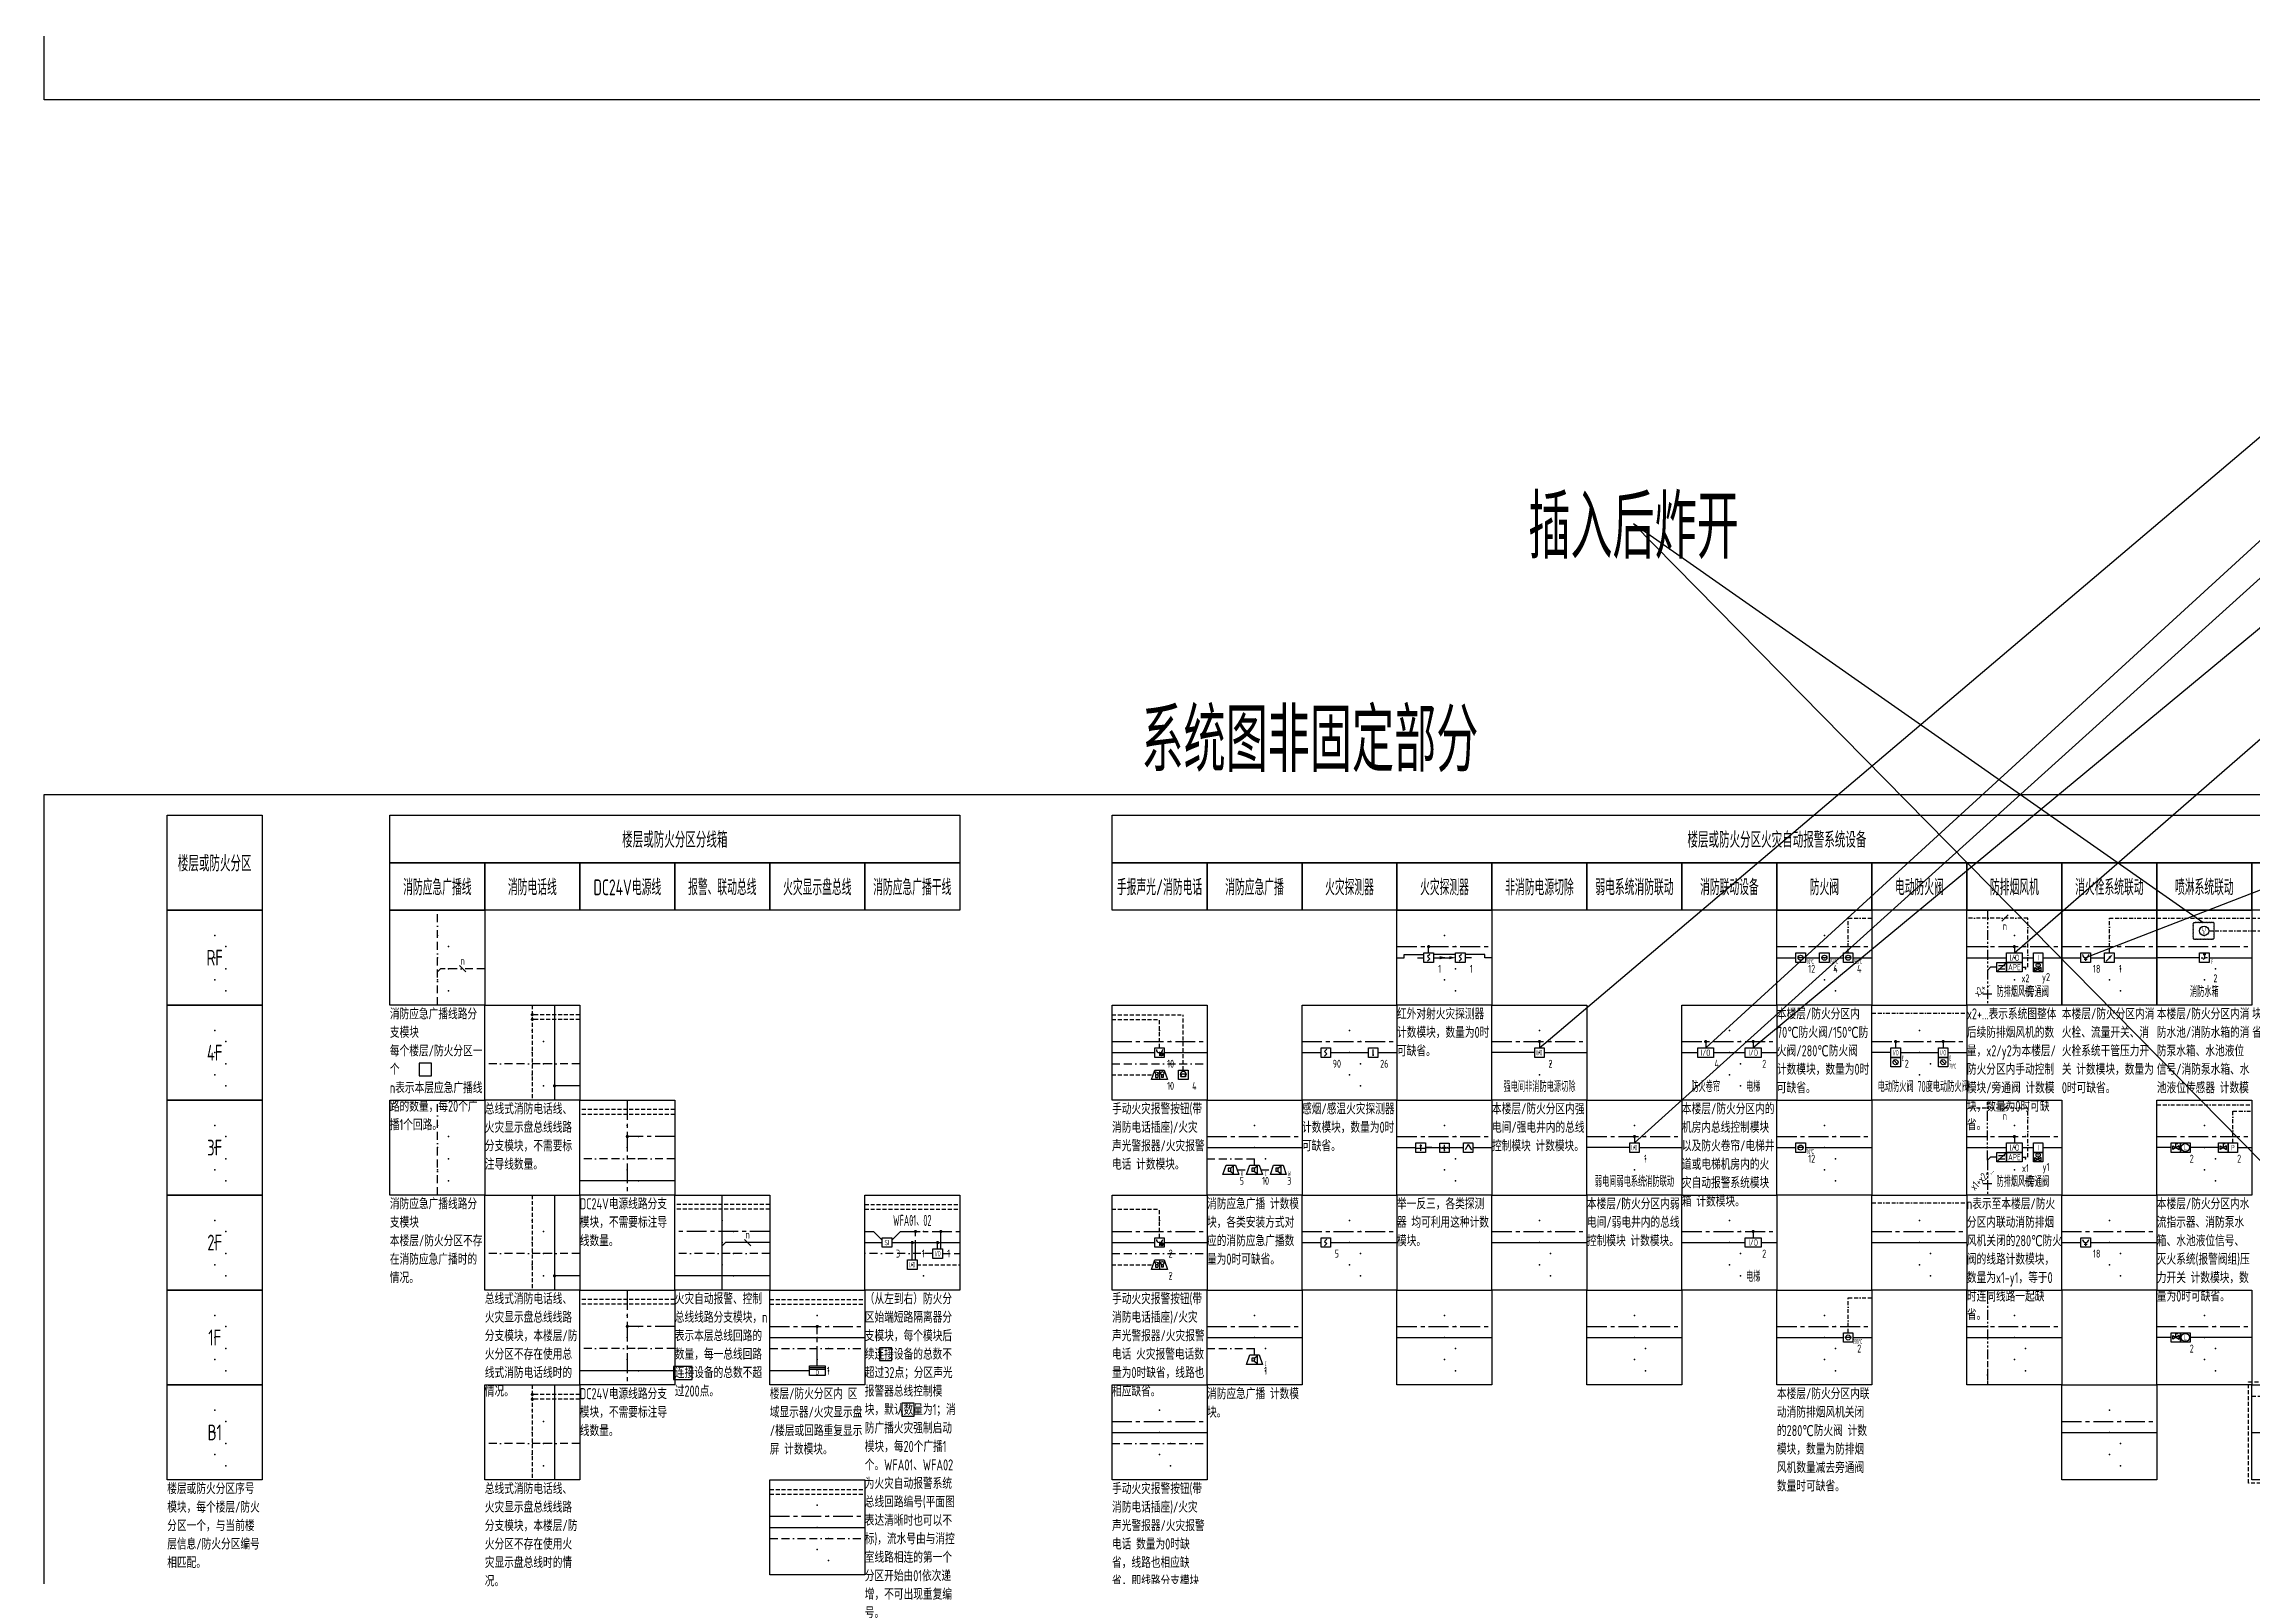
# Model space of a CAD drawing. Header units: millimetres. Extents: x -1040173 to 349982, y -145921 to 298175.
# Drawn here: x -6887 to 62842, y 134889 to 183285 of the extents above; entities that cross this region are included whole.
import ezdxf
from ezdxf.enums import TextEntityAlignment as Align

# ---------------------------------------------------------------- set-up
doc = ezdxf.new("R2010")
doc.units = ezdxf.units.MM
doc.header["$LTSCALE"] = 500
doc.header["$MEASUREMENT"] = 0
for name, pattern in [('BORDER', [1.75, 0.5, -0.25, 0.5, -0.25, 0, -0.25]), ('BORDER2', [0.875, 0.25, -0.125, 0.25, -0.125, 0, -0.125]), ('CENTER', [2, 1.25, -0.25, 0.25, -0.25]), ('HIDDEN', [0.375, 0.25, -0.125]), ('PHANTOM2', [1.25, 0.625, -0.125, 0.125, -0.125, 0.125, -0.125])]:
    doc.linetypes.add(name, pattern=pattern)
doc.layers.get('0').update_dxf_attribs({"color": 255, "linetype": 'CONTINUOUS'})
for name, color, linetype in [('E-BRST-WIRE', 2, 'BORDER'), ('E-CTRL-WIRE', 3, 'BORDER2'), ('E-FAS-DEVC', 3, 'CONTINUOUS'), ('E-FAS-WIRE', 4, 'CONTINUOUS'), ('E-FAS-WIRE2', 1, 'CENTER'), ('E-FAS-WIRE4', 4, 'PHANTOM2'), ('E-FAS-WIRE5', 4, 'HIDDEN'), ('E-POWR-EQPM', 3, 'CONTINUOUS'), ('E-UNIV-DIAG', 2, 'CONTINUOUS'), ('E-UNIV-DIAG2', 2, 'HIDDEN'), ('E-UNIV-EL', 140, 'CONTINUOUS'), ('E-UNIV-NOTE', 6, 'CONTINUOUS'), ('说明', 7, 'CONTINUOUS')]:
    doc.layers.add(name, color=color, linetype=linetype)
doc.styles.add('TH-STYLE3', font='tssdeng.shx', dxfattribs={"width": 0.7, "bigfont": 'tssdchn.shx'})

# ---------------------------------------------------------------- blocks, each defined once
blk = doc.blocks.new('E-ES01')
blk.add_lwpolyline([(0, 3000), (3000, 3000), (3000, 0), (0, 0)], close=True)
for p in [(1500, 2200), (1500, 1500), (1850, 1850), (1500, 800), (1850, 1150), (1850, 450)]:
    blk.add_point(p)
blk = doc.blocks.new('E-ANNO04')
blk.add_line((-1, -1), (1, 1))
at = {"style": 'TH-STYLE3', "width": 0.7}
blk.add_attdef('N', text='', height=2.5, dxfattribs=at).set_placement((0, 2.5), align=Align.MIDDLE)
blk = doc.blocks.new('E-BFAS540')
blk.add_lwpolyline([(-1.5, -1.5), (-1.5, 1.5), (1.5, 1.5), (1.5, -1.5)], close=True)
at = {"layer": 'E-UNIV-EL', "style": 'TH-STYLE3', "width": 0.7}
blk.add_attdef('F', text='', height=1.7, dxfattribs=at).set_placement((0, 0), align=Align.MIDDLE)
blk = doc.blocks.new('E-BFAS520')
blk.add_lwpolyline([(-1.5, -1.5), (-1.5, 1.5), (1.5, 1.5), (1.5, -1.5)], close=True)
at = {"layer": 'E-UNIV-EL', "style": 'TH-STYLE3', "width": 0.5}
blk.add_attdef('F', text='', height=1.7, dxfattribs=at).set_placement((0, 0), align=Align.MIDDLE)
blk = doc.blocks.new('E-BFAS110')
blk.add_lwpolyline([(-1.5, -1.5), (-1.5, 1.5), (1.5, 1.5), (1.5, -1.5)], close=True)
at = {"layer": 'E-UNIV-EL'}
blk.add_lwpolyline([(0.35, 1.06), (-0.35, 0.35), (0.35, -0.35), (-0.35, -1.06)], dxfattribs=at)
blk = doc.blocks.new('E-BFAS120')
blk.add_lwpolyline([(-1.5, -1.5), (-1.5, 1.5), (1.5, 1.5), (1.5, -1.5)], close=True)
at = {"layer": 'E-UNIV-EL'}
blk.add_line((0, -1), (0, 1), dxfattribs=at)
at = {"layer": 'E-UNIV-EL', "const_width": 0.25}
blk.add_lwpolyline([(-0.125, -0.75, 1), (0.125, -0.75, 1)], format="xyb", close=True, dxfattribs=at)
blk = doc.blocks.new('E-BFAS112')
blk.add_lwpolyline([(-1.5, -1.5), (-1.5, 1.5), (1.5, 1.5), (1.5, -1.5)], close=True)
at = {"layer": 'E-UNIV-EL'}
for p, q in [((-3.5, 0), (-1.5, 0)), ((1.5, 0), (3.5, 0))]:
    blk.add_line(p, q, dxfattribs=at)
blk.add_lwpolyline([(0.35, 1.06), (-0.35, 0.35), (0.35, -0.35), (-0.35, -1.06)], dxfattribs=at)
blk.add_lwpolyline([(3.5, 0, 1, 0, 0), (5.5, 0, 0, 0, 0)], format="xyseb", dxfattribs=at)
blk = doc.blocks.new('E-BFAS113')
blk.add_lwpolyline([(-1.5, -1.5), (-1.5, 1.5), (1.5, 1.5), (1.5, -1.5)], close=True)
at = {"layer": 'E-UNIV-EL'}
for p, q in [((-5.5, 0), (-3.5, 0)), ((3.5, 0), (1.5, 0))]:
    blk.add_line(p, q, dxfattribs=at)
blk.add_lwpolyline([(-3.5, 0, 1, 0, 0), (-1.5, 0, 0, 0, 0)], format="xyseb", dxfattribs=at)
blk.add_lwpolyline([(0.35, 1.06), (-0.35, 0.35), (0.35, -0.35), (-0.35, -1.06)], dxfattribs=at)
blk = doc.blocks.new('E-BFAS610')
blk.add_lwpolyline([(-1.5, -1.5), (-1.5, 1.5), (1.5, 1.5), (1.5, -1.5)], close=True)
at = {"layer": 'E-UNIV-EL'}
for p, q in [((0, 0), (0, -1)), ((-0.5, -0.5), (0.5, -0.5))]:
    blk.add_line(p, q, dxfattribs=at)
blk.add_arc((0, 1), 1, 180, 0, dxfattribs=at)
blk = doc.blocks.new('E-BFAS620')
blk.add_lwpolyline([(-1.5, -1.5), (-1.5, 1.5), (1.5, 1.5), (1.5, -1.5)], close=True)
at = {"layer": 'E-UNIV-EL', "style": 'TH-STYLE3', "width": 0.7}
blk.add_attdef('F', text='', height=1.7, dxfattribs=at).set_placement((0, 0), align=Align.MIDDLE)
blk = doc.blocks.new('E-BFAS711')
blk.add_lwpolyline([(-1.5, -1.5), (-1.5, 1.5), (1.5, 1.5), (1.5, -1.5)], close=True)
at = {"layer": 'E-UNIV-EL'}
blk.add_line((1, 0), (-1, 0), dxfattribs=at)
blk.add_circle((0, 0), 0.8, dxfattribs=at)
at = {"layer": 'E-UNIV-EL', "style": 'TH-STYLE3', "width": 0.5}
blk.add_attdef('F', text='', height=1.5, dxfattribs=at).set_placement((3, -1.25), align=Align.MIDDLE)
blk = doc.blocks.new('E-BFAS712')
blk.add_lwpolyline([(-1.5, -1.5), (-1.5, 1.5), (1.5, 1.5), (1.5, -1.5)], close=True)
at = {"layer": 'E-UNIV-EL'}
blk.add_line((1, 0), (-1, 0), dxfattribs=at)
blk.add_circle((0, 0), 0.8, dxfattribs=at)
at = {"layer": 'E-UNIV-EL', "style": 'TH-STYLE3', "width": 0.5}
blk.add_attdef('F', text='', height=1.5, dxfattribs=at).set_placement((3, -1.25), align=Align.MIDDLE)
blk = doc.blocks.new('E-BFAS730')
blk.add_lwpolyline([(-1.5, -1.5), (-1.5, 1.5), (1.5, 1.5), (1.5, -1.5)], close=True)
at = {"layer": 'E-UNIV-EL'}
blk.add_line((-0.71, 0.71), (0.71, -0.71), dxfattribs=at)
blk.add_circle((0, 0), 0.8, dxfattribs=at)
at = {"layer": 'E-UNIV-EL', "style": 'TH-STYLE3', "width": 0.5}
blk.add_attdef('F', text='', height=1.5, dxfattribs=at).set_placement((2.25, 1.25), align=Align.MIDDLE)
blk = doc.blocks.new('E-BFAS212')
blk.add_lwpolyline([(-1.5, -1.5), (-1.5, 1.5), (1.5, 1.5), (1.5, -1.5)], close=True)
at = {"layer": 'E-UNIV-EL'}
blk.add_line((0, 0), (0, -1), dxfattribs=at)
for radius in [0.5, 0.25]:
    blk.add_circle((0.75, -0.5), radius, dxfattribs=at)
blk.add_arc((0, 1), 1, 180, 0, dxfattribs=at)
blk = doc.blocks.new('E-BFAS330')
blk.add_lwpolyline([(-2.5, -1.5), (-1.5, 1.5), (1.5, 1.5), (2.5, -1.5)], close=True)
at = {"layer": 'E-UNIV-EL'}
for p, q in [((-1.56, 1), (-0.24, 0.6)), ((-1.1, 0), (-1.56, 1)), ((-0.5, 0), (-1.3, 0)), ((-1.3, 0), (-1.3, -0.8)), ((-0.7, 0), (-0.24, 0.6)), ((-0.5, 0), (-0.5, -0.8)), ((0, 1.5), (0, -1.5)), ((0.6, 0.1), (0.6, -0.8)), ((1.2, 0.1), (1.2, -0.8)), ((-1.3, -0.8), (-0.5, -0.8)), ((1.2, -0.8), (0.6, -0.8))]:
    blk.add_line(p, q, dxfattribs=at)
blk.add_circle((0.9, 0.5), 0.5, dxfattribs=at)
blk = doc.blocks.new('E-BFAS621-2')
blk.add_lwpolyline([(-1.5, -1.5), (-1.5, 1.5), (1.5, 1.5), (1.5, -1.5)], close=True)
at = {"layer": 'E-UNIV-EL'}
for p in [(0, 0), (0.58, 1.15)]:
    blk.add_line(p, (0, 1.15), dxfattribs=at)
blk.add_lwpolyline([(1, -0.58), (1, 0.58), (-1, -0.58), (-1, 0.58)], close=True, dxfattribs=at)
blk = doc.blocks.new('E-BFAS410-2')
blk.add_lwpolyline([(-2.5, -1.5), (-1.5, 1.5), (1.5, 1.5), (2.5, -1.5)], close=True)
at = {"layer": 'E-UNIV-EL'}
for p, q in [((0, 0.5), (-0.8, 0.5)), ((-0.8, 0.5), (-0.8, -0.5)), ((0, 0.5), (0.8, 1.2)), ((0, -0.5), (0, 0.5)), ((0.8, 1.2), (0.8, -1.2)), ((0, -0.5), (-0.8, -0.5)), ((0, -0.5), (0.8, -1.2))]:
    blk.add_line(p, q, dxfattribs=at)
at = {"layer": 'E-UNIV-EL', "style": 'TH-STYLE3', "width": 0.5}
blk.add_attdef('F', text='', height=1.5, dxfattribs=at).set_placement((3.5, -1.25), align=Align.MIDDLE)
blk = doc.blocks.new('E-BFAS622')
blk.add_lwpolyline([(-1.5, -1.5), (-1.5, 1.5), (1.5, 1.5), (1.5, -1.5)], close=True)
at = {"layer": 'E-UNIV-EL'}
blk.add_circle((0, 0), 1.3, dxfattribs=at)
at = {"layer": 'E-UNIV-EL', "style": 'TH-STYLE3', "width": 0.7}
blk.add_attdef('S', text='', height=1.7, dxfattribs=at).set_placement((0, 0), align=Align.MIDDLE)
blk = doc.blocks.new('E-BFAS522')
blk.add_lwpolyline([(-1.5, -1.5), (-1.5, 1.5), (1.5, 1.5), (1.5, -1.5)], close=True)
at = {"layer": 'E-UNIV-EL'}
for p, q in [((-1.5, -1.5), (1.5, 1.5)), ((-1, 0.5), (1, 0.5)), ((-1, -0.5), (1, -0.5))]:
    blk.add_line(p, q, dxfattribs=at)
blk = doc.blocks.new('E-BDB004')
blk.add_lwpolyline([(-2.5, -1.5), (-2.5, 1.5), (2.5, 1.5), (2.5, -1.5)], close=True)
at = {"layer": 'E-UNIV-EL', "style": 'TH-STYLE3', "width": 0.7}
blk.add_attdef('BOX', text='', height=2, dxfattribs=at).set_placement((0, 0), align=Align.MIDDLE)
blk = doc.blocks.new('E-BFAS011')
blk.add_lwpolyline([(-2.5, -1.5), (-2.5, 1.5), (2.5, 1.5), (2.5, -1.5)], close=True)
at = {"layer": 'E-UNIV-EL', "style": 'TH-STYLE3', "width": 0.7}
blk.add_attdef('F', text='', height=2, dxfattribs=at).set_placement((0, 0), align=Align.MIDDLE)
blk = doc.blocks.new('E-BFAS622-2')
blk.add_lwpolyline([(-1.5, -1.5), (-1.5, 1.5), (1.5, 1.5), (1.5, -1.5)], close=True)
at = {"layer": 'E-UNIV-EL'}
blk.add_line((-1.06, -1.06), (0, 0), dxfattribs=at)
blk.add_lwpolyline([(0, 0, 0.75, 0, 0), (1.06, 1.06, 0, 0, 0)], format="xyseb", dxfattribs=at)
blk = doc.blocks.new('E-BFAS630-2')
blk.add_lwpolyline([(-1.5, -1.51), (-1.5, 1.49), (1.5, 1.49), (1.5, -1.51)], close=True)
at = {"layer": 'E-UNIV-EL'}
for p, q in [((0, 0.7), (0, 0.5)), ((0, 0.4), (0, 0.25)), ((0, 0.15), (0, 0)), ((0.2, 1.07), (0.45, 1.07)), ((-1, -0.01), (-0.5, -0.01)), ((0, -0.1), (0, -0.3))]:
    blk.add_line(p, q, dxfattribs=at)
blk.add_lwpolyline([(0, 1.45, -0.533333), (0, 0.7, -0.533333)], format="xyb", close=True, dxfattribs=at)
blk.add_lwpolyline([(1, -0.01), (0.5, -0.01), (-0.5, -0.59)], dxfattribs=at)
at = {"layer": 'E-UNIV-EL', "style": 'TH-STYLE3', "width": 0.5}
blk.add_attdef('F', text='', height=1.5, dxfattribs=at).set_placement((2.5, -1.26), align=Align.MIDDLE)
blk = doc.blocks.new('E-BFAS220')
blk.add_lwpolyline([(-1.5, -1.5), (-1.5, 1.5), (1.5, 1.5), (1.5, -1.5)], close=True)
at = {"layer": 'E-UNIV-EL'}
blk.add_lwpolyline([(0.58, 0), (1, 0, 1), (-1, 0), (-0.58, 0)], format="xyb", dxfattribs=at)
blk.add_lwpolyline([(-0.75, -0.67), (-0.5, 0.33), (0.5, 0.33), (0.75, -0.67)], close=True, dxfattribs=at)
blk = doc.blocks.new('E-BFAS030')
blk.add_lwpolyline([(-2.5, -1.5), (-2.5, 1.5), (2.5, 1.5), (2.5, -1.5)], close=True)
at = {"layer": 'E-UNIV-EL'}
for p, q in [((-2.5, 1), (2.5, 1)), ((-2.5, 0.5), (2.5, 0.5))]:
    blk.add_line(p, q, dxfattribs=at)
at = {"layer": 'E-UNIV-EL', "style": 'TH-STYLE3', "width": 0.7}
blk.add_attdef('F', text='', height=1.5, dxfattribs=at).set_placement((0, -0.5), align=Align.MIDDLE)
blk = doc.blocks.new('E-BFAS410-3')
blk.add_lwpolyline([(-2.5, -1.5), (-1.5, 1.5), (1.5, 1.5), (2.5, -1.5)], close=True)
at = {"layer": 'E-UNIV-EL'}
for p, q in [((0, 0.5), (-0.8, 0.5)), ((-0.8, 0.5), (-0.8, -0.5)), ((0, 0.5), (0.8, 1.2)), ((0, -0.5), (0, 0.5)), ((0.8, 1.2), (0.8, -1.2)), ((0, -0.5), (-0.8, -0.5)), ((0, -0.5), (0.8, -1.2))]:
    blk.add_line(p, q, dxfattribs=at)
at = {"layer": 'E-UNIV-EL', "style": 'TH-STYLE3', "width": 0.5}
blk.add_attdef('F', text='', height=1.5, dxfattribs=at).set_placement((3.5, -1.25), align=Align.MIDDLE)
blk = doc.blocks.new('E-BFAS410-4')
blk.add_lwpolyline([(-2.5, -1.5), (-1.5, 1.5), (1.5, 1.5), (2.5, -1.5)], close=True)
at = {"layer": 'E-UNIV-EL'}
for p, q in [((0, 0.5), (-0.8, 0.5)), ((-0.8, 0.5), (-0.8, -0.5)), ((0, 0.5), (0.8, 1.2)), ((0, -0.5), (0, 0.5)), ((0.8, 1.2), (0.8, -1.2)), ((0, -0.5), (-0.8, -0.5)), ((0, -0.5), (0.8, -1.2))]:
    blk.add_line(p, q, dxfattribs=at)
at = {"layer": 'E-UNIV-EL', "style": 'TH-STYLE3', "width": 0.5}
blk.add_attdef('F', text='', height=1.5, dxfattribs=at).set_placement((3.5, -1.25), align=Align.MIDDLE)
blk = doc.blocks.new('E-BFAS621-4')
blk.add_lwpolyline([(-1.5, -1.5), (-1.5, 1.5), (1.5, 1.5), (1.5, -1.5)], close=True)
at = {"layer": 'E-UNIV-EL'}
blk.add_line((0, 0), (0, -0.7), dxfattribs=at)
blk.add_lwpolyline([(1, -1.28), (1, -0.12), (-1, -1.28), (-1, -0.12)], close=True, dxfattribs=at)
blk.add_circle((0, 0.65), 0.65, dxfattribs=at)
at = {"layer": 'E-UNIV-EL', "style": 'TH-STYLE3', "width": 0.7}
blk.add_attdef('F', text='', height=1, dxfattribs=at).set_placement((0, 0.65), align=Align.MIDDLE)
blk = doc.blocks.new('E-BFAS510')
blk.add_lwpolyline([(-1.5, -1.5), (-1.5, 1.5), (1.5, 1.5), (1.5, -1.5)], close=True)
at = {"layer": 'E-UNIV-EL', "style": 'TH-STYLE3', "width": 0.7}
blk.add_attdef('F', text='', height=1.7, dxfattribs=at).set_placement((0, 0), align=Align.MIDDLE)
blk = doc.blocks.new('E-BFAS122')
blk.add_lwpolyline([(-1.5, -1.5), (-1.5, 1.5), (1.5, 1.5), (1.5, -1.5)], close=True)
at = {"layer": 'E-UNIV-EL'}
for p, q in [((-3.5, 0), (-1.5, 0)), ((0.3, 0.6), (-0.3, 0.6)), ((0, -1), (0, 1)), ((3.5, 0), (1.5, 0)), ((1.5, -0.3), (-1.5, -0.3))]:
    blk.add_line(p, q, dxfattribs=at)
at = {"layer": 'E-UNIV-EL', "const_width": 0.25}
blk.add_lwpolyline([(-0.125, -0.75, 1), (0.125, -0.75, 1)], format="xyb", close=True, dxfattribs=at)
blk = doc.blocks.new('E-BFAS123')
blk.add_lwpolyline([(-1.5, -1.5), (-1.5, 1.5), (1.5, 1.5), (1.5, -1.5)], close=True)
at = {"layer": 'E-UNIV-EL'}
blk.add_line((0, -1), (0, 1), dxfattribs=at)
blk.add_lwpolyline([(1.5, 0.09), (1.24, -0.18), (0.88, 0.18), (0.53, -0.18), (0.18, 0.18), (-0.18, -0.18), (-0.53, 0.18), (-0.88, -0.18), (-1.24, 0.18), (-1.5, -0.09)], dxfattribs=at)
at = {"layer": 'E-UNIV-EL', "const_width": 0.25}
blk.add_lwpolyline([(-0.12, -0.75, 1), (0.12, -0.75, 1)], format="xyb", close=True, dxfattribs=at)
blk = doc.blocks.new('E-BFAS130')
blk.add_lwpolyline([(-1.5, -1.5), (-1.5, 1.5), (1.5, 1.5), (1.5, -1.5)], close=True)
at = {"layer": 'E-UNIV-EL'}
for q in [(-1, -0.73), (1, -0.73)]:
    blk.add_line((0, 1), q, dxfattribs=at)
blk = doc.blocks.new('E-BFAS713')
blk.add_lwpolyline([(-1.5, -1.5), (-1.5, 1.5), (1.5, 1.5), (1.5, -1.5)], close=True)
at = {"layer": 'E-UNIV-EL'}
blk.add_line((1, 0), (-1, 0), dxfattribs=at)
blk.add_circle((0, 0), 0.8, dxfattribs=at)
at = {"layer": 'E-UNIV-EL', "style": 'TH-STYLE3', "width": 0.5}
blk.add_attdef('F', text='', height=1.5, dxfattribs=at).set_placement((3, -1.25), align=Align.MIDDLE)
blk = doc.blocks.new('E-BFAS-630-5')
blk.add_circle((0, 0), 1.5)
at = {"layer": 'E-UNIV-EL', "style": 'TH-STYLE3', "width": 0.5}
for tag, p in [('LT', (0, 0.75)), ('F', (0, -0.75))]:
    blk.add_attdef(tag, text='', height=1.5, dxfattribs=at).set_placement(p, align=Align.MIDDLE)
blk = doc.blocks.new('E-BFAS731-1')
blk.add_lwpolyline([(-1.5, -1.5), (-1.5, 1.5), (1.5, 1.5), (1.5, -1.5)], close=True)
at = {"layer": 'E-UNIV-EL'}
blk.add_line((-0.71, 0.71), (0.71, -0.71), dxfattribs=at)
blk.add_circle((0, 0), 0.8, dxfattribs=at)
at = {"layer": 'E-UNIV-EL', "style": 'TH-STYLE3', "width": 0.5}
for tag, p in [('F', (2.25, 1.25)), ('T', (3, -1.25))]:
    blk.add_attdef(tag, text='', height=1.5, dxfattribs=at).set_placement(p, align=Align.MIDDLE)

msp = doc.modelspace()

# ---------------------------------------------------------------- linework, layer by layer
at = {"layer": 'E-BRST-WIRE'}
for p, q in [((5532, 152920), (5532, 155920)), ((5532, 153970), (5632, 154070)), ((7032, 154070), (5632, 154070)), ((10032, 151070), (7032, 151070)), ((26842, 151070), (29842, 151070)), ((5532, 146920), (5532, 149920)), ((13032, 148070), (10032, 148070)), ((29842, 148070), (31342, 148070)), ((31342, 147870), (31342, 148070)), ((30792, 147720), (31142, 147720)), ((31542, 147720), (31892, 147720)), ((10032, 145070), (7032, 145070)), ((16032, 145070), (13032, 145070)), ((21182, 145070), (19032, 145070)), ((21482, 145070), (22032, 145070)), ((26842, 145070), (29842, 145070)), ((13032, 142070), (10032, 142070)), ((16032, 142070), (19032, 142070)), ((29842, 142070), (31342, 142070)), ((31342, 141870), (31342, 142070)), ((10032, 139070), (7032, 139070)), ((26842, 139070), (29842, 139070)), ((16032, 136070), (19032, 136070))]:
    msp.add_line(p, q, dxfattribs=at)
at = {"layer": 'E-CTRL-WIRE'}
for p, q in [((50092, 154570), (50092, 155670)), ((50092, 155670), (50842, 155670)), ((55767, 155670), (53842, 155670)), ((55767, 154120), (55767, 155670)), ((58342, 154570), (58342, 155670)), ((58342, 155670), (59842, 155670)), ((59842, 155670), (62842, 155670)), ((62842, 155670), (65542, 155670)), ((61492, 155270), (62842, 155270)), ((62842, 155270), (71542, 155270)), ((55592, 154120), (55767, 154120)), ((50842, 152670), (53842, 152670)), ((55767, 149670), (53842, 149670)), ((55767, 148120), (55767, 149670)), ((59842, 149770), (62842, 149770)), ((62242, 149570), (62842, 149570)), ((62242, 148570), (62242, 149570)), ((55592, 148120), (55767, 148120)), ((50842, 146670), (53842, 146670)), ((50092, 142570), (50092, 143670)), ((50092, 143670), (50842, 143670)), ((54492, 141620), (54492, 140920)), ((62842, 140570), (68542, 140570))]:
    msp.add_line(p, q, dxfattribs=at)
at = {"layer": 'E-FAS-WIRE'}
for p, q in [((37692, 154520), (36992, 154520)), ((47842, 154420), (48442, 154420)), ((48742, 154420), (49192, 154420)), ((49492, 154420), (49942, 154420)), ((50242, 154420), (50842, 154420)), ((53842, 154420), (55092, 154420)), ((55592, 154420), (55942, 154420)), ((56242, 154420), (56842, 154420)), ((56842, 154420), (57442, 154420)), ((57742, 154420), (58192, 154420)), ((58492, 154420), (59842, 154420)), ((61192, 154420), (59842, 154420)), ((61492, 154420), (62842, 154420)), ((9232, 152920), (9232, 149920)), ((26842, 151420), (28192, 151420)), ((28492, 151420), (29842, 151420)), ((32842, 151420), (33442, 151420)), ((33742, 151420), (34942, 151420)), ((35242, 151420), (35842, 151420)), ((40192, 151420), (38842, 151420)), ((40492, 151420), (41842, 151420)), ((44842, 151420), (45342, 151420)), ((45842, 151420), (46842, 151420)), ((47342, 151420), (47842, 151420)), ((51442, 151420), (50842, 151420)), ((51742, 151420), (52942, 151420)), ((53242, 151420), (53842, 151420)), ((10032, 150370), (9232, 150370)), ((29842, 148420), (32842, 148420)), ((35842, 148420), (36442, 148420)), ((36742, 148420), (37192, 148420)), ((37492, 148420), (37942, 148420)), ((38242, 148420), (38842, 148420)), ((43192, 148420), (41842, 148420)), ((43492, 148420), (44842, 148420)), ((47842, 148420), (48442, 148420)), ((48742, 148420), (50842, 148420)), ((53842, 148420), (55092, 148420)), ((55592, 148420), (55942, 148420)), ((56242, 148420), (56842, 148420)), ((60292, 148420), (59842, 148420)), ((61792, 148420), (60872, 148420)), ((62392, 148420), (62842, 148420)), ((13032, 147370), (10032, 147370)), ((9232, 146920), (9232, 143920)), ((14532, 143920), (14532, 146920)), ((14532, 145320), (14632, 145420)), ((16032, 145420), (14632, 145420)), ((19032, 145420), (19582, 145420)), ((19882, 145420), (22032, 145420)), ((20532, 144870), (20532, 145420)), ((21332, 145220), (21332, 145420)), ((26842, 145420), (28192, 145420)), ((28492, 145420), (29842, 145420)), ((32842, 145420), (33442, 145420)), ((33742, 145420), (35842, 145420)), ((38842, 145420), (41842, 145420)), ((44842, 145420), (46842, 145420)), ((47342, 145420), (47842, 145420)), ((50842, 145420), (53842, 145420)), ((56842, 145420), (57442, 145420)), ((57742, 145420), (59842, 145420)), ((10032, 144370), (9232, 144370)), ((16032, 144370), (13032, 144370)), ((16032, 142420), (19032, 142420)), ((29842, 142420), (32842, 142420)), ((35842, 142420), (38842, 142420)), ((41842, 142420), (44842, 142420)), ((47842, 142420), (49942, 142420)), ((50242, 142420), (50842, 142420)), ((53842, 142420), (56842, 142420)), ((60292, 142420), (59842, 142420)), ((62842, 142420), (60872, 142420)), ((9232, 140920), (9232, 137920)), ((13032, 141370), (10032, 141370)), ((17282, 141370), (16032, 141370)), ((26842, 139420), (29842, 139420)), ((56842, 139420), (59842, 139420)), ((62842, 139420), (64092, 139420)), ((16032, 136420), (19032, 136420))]:
    msp.add_line(p, q, dxfattribs=at)
for points in [[(35842, 154420), (36067, 154420), (36067, 154520), (36692, 154520)], [(38842, 154420), (38617, 154420), (38617, 154520), (37992, 154520)]]:
    msp.add_lwpolyline(points, dxfattribs=at)
at = {"layer": 'E-FAS-WIRE', "const_width": 50}
for points in [[(9207, 150370, 1), (9257, 150370, 1)], [(20507, 145420, 1), (20557, 145420, 1)], [(21307, 145420, 1), (21357, 145420, 1)], [(9207, 144370, 1), (9257, 144370, 1)]]:
    msp.add_lwpolyline(points, format="xyb", close=True, dxfattribs=at)
at = {"layer": 'E-FAS-WIRE2'}
for p, q in [((35842, 154770), (38842, 154770)), ((36842, 154570), (36842, 154770)), ((47842, 154770), (50842, 154770)), ((53842, 154770), (56842, 154770)), ((55342, 154770), (55342, 154570)), ((56842, 154770), (59842, 154770)), ((59842, 154770), (62842, 154770)), ((26842, 151770), (29842, 151770)), ((32842, 151770), (35842, 151770)), ((38842, 151770), (41842, 151770)), ((40342, 151770), (40342, 151570)), ((44842, 151770), (47842, 151770)), ((45592, 151770), (45592, 151570)), ((47092, 151770), (47092, 151570)), ((50842, 151770), (53842, 151770)), ((51592, 151770), (51592, 151570)), ((53092, 151770), (53092, 151570)), ((11532, 149920), (11532, 146920)), ((13032, 148770), (11532, 148770)), ((29842, 148770), (32842, 148770)), ((35842, 148770), (38842, 148770)), ((41842, 148770), (44842, 148770)), ((43342, 148770), (43342, 148570)), ((47842, 148770), (50842, 148770)), ((53842, 148770), (56842, 148770)), ((55342, 148770), (55342, 148570)), ((59842, 148770), (62842, 148770)), ((16032, 145770), (13032, 145770)), ((19032, 145770), (19307, 145770)), ((19582, 145495), (19307, 145770)), ((19882, 145495), (20157, 145770)), ((20157, 145770), (22032, 145770)), ((20632, 144870), (20632, 145770)), ((21432, 145220), (21432, 145770)), ((26842, 145770), (29842, 145770)), ((32842, 145770), (35842, 145770)), ((38842, 145770), (41842, 145770)), ((44842, 145770), (47842, 145770)), ((47092, 145770), (47092, 145570)), ((50842, 145770), (53842, 145770)), ((56842, 145770), (59842, 145770)), ((11532, 143920), (11532, 140920)), ((13032, 142770), (11532, 142770)), ((16032, 142770), (19032, 142770)), ((17532, 141520), (17532, 142770)), ((29842, 142770), (32842, 142770)), ((35842, 142770), (38842, 142770)), ((41842, 142770), (44842, 142770)), ((47842, 142770), (50842, 142770)), ((53842, 142770), (56842, 142770)), ((59842, 142770), (62842, 142770)), ((26842, 139770), (29842, 139770)), ((56842, 139770), (59842, 139770)), ((16032, 136770), (19032, 136770))]:
    msp.add_line(p, q, dxfattribs=at)
at = {"layer": 'E-FAS-WIRE2', "const_width": 50}
for points in [[(36817, 154770, 1), (36867, 154770, 1)], [(55317, 154770, 1), (55367, 154770, 1)], [(40317, 151770, 1), (40367, 151770, 1)], [(45567, 151770, 1), (45617, 151770, 1)], [(47067, 151770, 1), (47117, 151770, 1)], [(51567, 151770, 1), (51617, 151770, 1)], [(53067, 151770, 1), (53117, 151770, 1)], [(11507, 148770, 1), (11557, 148770, 1)], [(43317, 148770, 1), (43367, 148770, 1)], [(55317, 148770, 1), (55367, 148770, 1)], [(20607, 145770, 1), (20657, 145770, 1)], [(21407, 145770, 1), (21457, 145770, 1)], [(47067, 145770, 1), (47117, 145770, 1)], [(11507, 142770, 1), (11557, 142770, 1)], [(17507, 142770, 1), (17557, 142770, 1)]]:
    msp.add_lwpolyline(points, format="xyb", close=True, dxfattribs=at)
at = {"layer": 'E-FAS-WIRE4'}
for p, q in [((54492, 155920), (54492, 152920)), ((54492, 154020), (54592, 154120)), ((54792, 154120), (54592, 154120)), ((54492, 148020), (54492, 149920)), ((54492, 148020), (54592, 148120)), ((54492, 148020), (54492, 146920)), ((54792, 148120), (54592, 148120)), ((54492, 143920), (54492, 140920))]:
    msp.add_line(p, q, dxfattribs=at)
at = {"layer": 'E-FAS-WIRE5'}
for p, q in [((8532, 152920), (8532, 149920)), ((10032, 152620), (8532, 152620)), ((10032, 152470), (8532, 152470)), ((26842, 152620), (29092, 152620)), ((26842, 152470), (28342, 152470)), ((28342, 151570), (28342, 152470)), ((29092, 150870), (29092, 152620)), ((26842, 150720), (28142, 150720)), ((13032, 149620), (10032, 149620)), ((13032, 149470), (10032, 149470)), ((8532, 146920), (8532, 143920)), ((16032, 146620), (13032, 146620)), ((16032, 146470), (13032, 146470)), ((19032, 146620), (22032, 146620)), ((19032, 146470), (22032, 146470)), ((26842, 146470), (28342, 146470)), ((28342, 145570), (28342, 146470)), ((20682, 144720), (22032, 144720)), ((26842, 144720), (28142, 144720)), ((13032, 143620), (10032, 143620)), ((13032, 143470), (10032, 143470)), ((16032, 143620), (19032, 143620)), ((16032, 143470), (19032, 143470)), ((8532, 140920), (8532, 137920)), ((10032, 140620), (8532, 140620)), ((10032, 140470), (8532, 140470)), ((16032, 137620), (19032, 137620)), ((16032, 137470), (19032, 137470))]:
    msp.add_line(p, q, dxfattribs=at)
at = {"layer": 'E-FAS-WIRE5', "const_width": 50}
for points in [[(8507, 152620, 1), (8557, 152620, 1)], [(8507, 152470, 1), (8557, 152470, 1)], [(8507, 140620, 1), (8557, 140620, 1)], [(8507, 140470, 1), (8557, 140470, 1)]]:
    msp.add_lwpolyline(points, format="xyb", close=True, dxfattribs=at)
at = {"layer": 'E-UNIV-DIAG'}
for points in [[(-3000, 158920), (0, 158920), (0, 155920), (-3000, 155920)], [(4032, 158920), (22032, 158920), (22032, 157420), (4032, 157420)], [(26842, 158920), (71842, 158920), (71842, 157420), (26842, 157420)], [(4032, 157420), (7032, 157420), (7032, 155920), (4032, 155920)], [(7032, 157420), (10032, 157420), (10032, 155920), (7032, 155920)], [(10032, 157420), (13032, 157420), (13032, 155920), (10032, 155920)], [(13032, 157420), (16032, 157420), (16032, 155920), (13032, 155920)], [(16032, 157420), (19032, 157420), (19032, 155920), (16032, 155920)], [(19032, 157420), (22032, 157420), (22032, 155920), (19032, 155920)], [(26842, 157420), (29842, 157420), (29842, 155920), (26842, 155920)], [(29842, 157420), (32842, 157420), (32842, 155920), (29842, 155920)], [(32842, 157420), (35842, 157420), (35842, 155920), (32842, 155920)], [(35842, 157420), (38842, 157420), (38842, 155920), (35842, 155920)], [(38842, 157420), (41842, 157420), (41842, 155920), (38842, 155920)], [(41842, 157420), (44842, 157420), (44842, 155920), (41842, 155920)], [(44842, 157420), (47842, 157420), (47842, 155920), (44842, 155920)], [(47842, 157420), (50842, 157420), (50842, 155920), (47842, 155920)], [(50842, 157420), (53842, 157420), (53842, 155920), (50842, 155920)], [(53842, 157420), (56842, 157420), (56842, 155920), (53842, 155920)], [(56842, 157420), (59842, 157420), (59842, 155920), (56842, 155920)], [(59842, 157420), (62842, 157420), (62842, 155920), (59842, 155920)], [(62842, 157420), (68842, 157420), (68842, 155920), (62842, 155920)]]:
    msp.add_lwpolyline(points, close=True, dxfattribs=at)
at = {"layer": 'E-UNIV-DIAG2'}
msp.add_lwpolyline([(62742, 137820), (62742, 141020), (68942, 141020), (68942, 137820)], close=True, dxfattribs=at)
at = {"layer": '说明', "color": 1}
msp.add_lwpolyline([(73068, 181521), (-6887, 181521), (-6887, 207575), (73068, 207575)], close=True, dxfattribs=at)
at = {"layer": '说明'}
for points in [[(40342, 151570), (80172, 185374)], [(45592, 151570), (80172, 183224)], [(43342, 148570), (80172, 181824)], [(80172, 178974), (47092, 151570)], [(55342, 154570), (80172, 176174)], [(61297, 155528), (43314, 168128), (70463, 140532)], [(80172, 163168), (57592, 154420)]]:
    msp.add_lwpolyline(points, dxfattribs=at)
msp.add_lwpolyline([(73068, 121521), (-6887, 121521), (-6887, 159575), (73068, 159575)], close=True, dxfattribs=at)
msp.add_lwpolyline([(60996, 155017, 0.520567), (61046, 155017, 0.520567), (61096, 155017, 0.520567), (61146, 155017, 0.520567), (61196, 155017, 0.520567), (61246, 155017, 0.520567), (61296, 155017, 0.520567), (61346, 155017, 0.520567), (61396, 155017, 0.520567), (61446, 155017, 0.520567), (61496, 155017, 0.520567), (61546, 155017, 0.520567), (61596, 155017, 0.520567), (61641, 155022, 0.520567), (61641, 155072, 0.520567), (61641, 155122, 0.520567), (61641, 155172, 0.520567), (61641, 155222, 0.520567), (61641, 155272, 0.520567), (61641, 155322, 0.520567), (61641, 155372, 0.520567), (61641, 155422, 0.520567), (61641, 155472, 0.520567), (61638, 155519, 0.520567), (61588, 155519, 0.520567), (61538, 155519, 0.520567), (61488, 155519, 0.520567), (61438, 155519, 0.520567), (61388, 155519, 0.520567), (61338, 155519, 0.520567), (61288, 155519, 0.520567), (61238, 155519, 0.520567), (61188, 155519, 0.520567), (61138, 155519, 0.520567), (61088, 155519, 0.520567), (61038, 155519, 0.520567), (60996, 155512, 0.520567), (60996, 155462, 0.520567), (60996, 155412, 0.520567), (60996, 155362, 0.520567), (60996, 155312, 0.520567), (60996, 155262, 0.520567), (60996, 155212, 0.520567), (60996, 155162, 0.520567), (60996, 155112, 0.520567), (60996, 155062, 0.520567)], format="xyb", close=True, dxfattribs=at)
at = {"layer": '说明', "color": 3}
for points in [[(5346, 151092), (4956, 151092), (4956, 150688), (5346, 150688)], [(19887, 142096), (19497, 142096), (19497, 141692), (19887, 141692)], [(13585, 141502), (12990, 141502), (12990, 141098), (13585, 141098)], [(20594, 140340), (20204, 140340), (20204, 139937), (20594, 139937)]]:
    msp.add_lwpolyline(points, close=True, dxfattribs=at)

# ---------------------------------------------------------------- block references
at = {"layer": 'E-FAS-DEVC', "xscale": 100, "yscale": 100, "zscale": 100}
for name, p, values in [('E-BFAS-630-5', (61334, 155266), {'F': 'F', 'LT': 'LT'}), ('E-BFAS711', (48592, 154420), {'F': '70℃'}), ('E-BFAS713', (49342, 154420), {'F': '150℃'}), ('E-BFAS712', (50092, 154420), {'F': '280℃'}), ('E-BFAS011', (55342, 154420), {'F': 'I/O'}), ('E-BFAS510', (56092, 154420), {'F': 'I'}), ('E-BFAS630-2', (61342, 154421), {'F': 'F'}), ('E-BFAS520', (40342, 151420), {'F': 'I/O'}), ('E-BFAS011', (45592, 151420), {'F': 'I/O'}), ('E-BFAS011', (47092, 151420), {'F': 'I/O'}), ('E-BFAS520', (51592, 151420), {'F': 'I/O'}), ('E-BFAS730', (51592, 151120), {'F': 'E'}), ('E-BFAS520', (53092, 151420), {'F': 'I/O'}), ('E-BFAS731-1', (53092, 151120), {'F': 'E', 'T': '70℃'}), ('E-BFAS520', (43342, 148420), {'F': 'I/O'}), ('E-BFAS711', (48592, 148420), {'F': '70℃'}), ('E-BFAS011', (55342, 148420), {'F': 'I/O'}), ('E-BFAS510', (56092, 148420), {'F': 'I'}), ('E-BFAS622', (60742, 148420), {'S': 'L'}), ('E-BFAS620', (62242, 148420), {'F': 'P'}), ('E-BFAS410-3', (30592, 147720), {'F': 'R'}), ('E-BFAS410-2', (31342, 147720), {'F': 'C'}), ('E-BFAS410-4', (32092, 147720), {'F': 'W'}), ('E-BFAS540', (19732, 145420), {'F': 'SI'}), ('E-BFAS520', (21332, 145070), {'F': 'I/O'}), ('E-BFAS011', (47092, 145420), {'F': 'I/O'}), ('E-BFAS520', (20532, 144720), {'F': 'I/O'}), ('E-BFAS712', (50092, 142420), {'F': '280℃'}), ('E-BFAS622', (60742, 142420), {'S': 'L'}), ('E-BFAS410-2', (31342, 141720), {'F': 'C'}), ('E-BFAS030', (17532, 141370), {'F': 'D'})]:
    msp.add_blockref(name, p, dxfattribs=at).add_auto_attribs(values)
for name, p in [('E-BFAS112', (36842, 154420)), ('E-BFAS113', (37842, 154420)), ('E-BFAS522', (54942, 154120)), ('E-BFAS610', (57592, 154420)), ('E-BFAS622-2', (58342, 154420)), ('E-BFAS212', (28342, 151420)), ('E-BFAS110', (33592, 151420)), ('E-BFAS120', (35092, 151420)), ('E-BFAS330', (28342, 150720)), ('E-BFAS220', (29092, 150720)), ('E-BFAS122', (36592, 148420)), ('E-BFAS123', (37342, 148412)), ('E-BFAS130', (38092, 148420)), ('E-BFAS621-2', (60442, 148420)), ('E-BFAS621-2', (61942, 148420)), ('E-BFAS522', (54942, 148120)), ('E-BFAS212', (28342, 145420)), ('E-BFAS110', (33592, 145420)), ('E-BFAS610', (57592, 145420)), ('E-BFAS330', (28342, 144720)), ('E-BFAS621-2', (60442, 142420))]:
    msp.add_blockref(name, p, dxfattribs=at)
at = {"layer": 'E-FAS-DEVC'}
ref = msp.add_blockref('E-BFAS621-4', (56092, 154120), dxfattribs=dict(at, xscale=100, yscale=100, zscale=100))
ref.add_attrib('F', 'M', dxfattribs={"layer": 'E-UNIV-EL', "height": 100, "style": 'TH-STYLE3', "width": 0.7}).set_placement((56092, 154195), align=Align.MIDDLE)
ref = msp.add_blockref('E-BFAS621-4', (56092, 148120), dxfattribs=dict(at, xscale=100, yscale=100, zscale=100))
ref.add_attrib('F', 'M', dxfattribs={"layer": 'E-UNIV-EL', "height": 100, "style": 'TH-STYLE3', "width": 0.7}).set_placement((56092, 148195), align=Align.MIDDLE)
at = {"layer": 'E-POWR-EQPM', "xscale": 100, "yscale": 100, "zscale": 100}
for p in [(55342, 154120), (55342, 148120)]:
    msp.add_blockref('E-BDB004', p, dxfattribs=at).add_auto_attribs({'BOX': 'APE'})
at = {"layer": 'E-UNIV-DIAG'}
for p in [(-3000, 152920), (4032, 152920), (35842, 152920), (47842, 152920), (53842, 152920), (56842, 152920), (59842, 152920), (-3000, 149920), (7032, 149920), (26842, 149920), (32842, 149920), (38842, 149920), (44842, 149920), (50842, 149920), (-3000, 146920), (4032, 146920), (10032, 146920), (29842, 146920), (35842, 146920), (41842, 146920), (47842, 146920), (53842, 146920), (59842, 146920), (-3000, 143920), (7032, 143920), (13032, 143920), (19032, 143920), (26842, 143920), (32842, 143920), (38842, 143920), (44842, 143920), (50842, 143920), (56842, 143920), (-3000, 140920), (10032, 140920), (16032, 140920), (29842, 140920), (35842, 140920), (41842, 140920), (47842, 140920), (53842, 140920), (59842, 140920), (-3000, 137920), (7032, 137920), (26842, 137920), (56842, 137920), (62842, 137920), (16032, 134920)]:
    msp.add_blockref('E-ES01', p, dxfattribs=at)
at = {"layer": 'E-UNIV-NOTE'}
ref = msp.add_blockref('E-ANNO04', (55042, 155670), dxfattribs=dict(at, xscale=100.0000000000014, yscale=100.0000000000014, zscale=100.0000000000014, rotation=180.0000000000029))
ref.add_attrib('N', 'n', dxfattribs={"layer": '0', "height": 250, "style": 'TH-STYLE3', "width": 0.7}).set_placement((55042, 155420), align=Align.MIDDLE)
ref = msp.add_blockref('E-ANNO04', (6332, 154070), dxfattribs=dict(at, xscale=-100, yscale=100, zscale=100))
ref.add_attrib('N', 'n', dxfattribs={"layer": '0', "height": 250, "rotation": 360, "style": 'TH-STYLE3', "width": 0.7}).set_placement((6332, 154320), align=Align.MIDDLE)
ref = msp.add_blockref('E-ANNO04', (54492, 153270), dxfattribs=dict(at, xscale=-100.0000000000014, yscale=100, zscale=100, rotation=44.99999999999704))
ref.add_attrib('N', 'x2+...', dxfattribs={"layer": '0', "height": 250, "rotation": 45, "style": 'TH-STYLE3', "width": 0.7}).set_placement((54316, 153447), align=Align.MIDDLE)
ref = msp.add_blockref('E-ANNO04', (55042, 149670), dxfattribs=dict(at, xscale=100.0000000000014, yscale=100.0000000000014, zscale=100.0000000000014, rotation=180.0000000000029))
ref.add_attrib('N', 'n', dxfattribs={"layer": '0', "height": 250, "style": 'TH-STYLE3', "width": 0.7}).set_placement((55042, 149420), align=Align.MIDDLE)
ref = msp.add_blockref('E-ANNO04', (54492, 147270), dxfattribs=dict(at, xscale=-100.0000000000014, yscale=100, zscale=100, rotation=44.99999999999704))
ref.add_attrib('N', 'x1+x2+...', dxfattribs={"layer": '0', "height": 250, "rotation": 45, "style": 'TH-STYLE3', "width": 0.7}).set_placement((54316, 147447), align=Align.MIDDLE)
ref = msp.add_blockref('E-ANNO04', (15332, 145420), dxfattribs=dict(at, xscale=-100, yscale=100, zscale=100))
ref.add_attrib('N', 'n', dxfattribs={"layer": '0', "height": 250, "rotation": 360, "style": 'TH-STYLE3', "width": 0.7}).set_placement((15332, 145670), align=Align.MIDDLE)

# ---------------------------------------------------------------- texts
at = {"layer": 'E-UNIV-NOTE', "style": 'TH-STYLE3'}
for s, height, width, p in [('插入后炸开', 2000, 0.7, (43314, 168128)), ('系统图非固定部分', 2000, 0.7, (33091, 161397)), ('楼层或防火分区分线箱', 500, 0.7, (13032, 158170)), ('楼层或防火分区火灾自动报警系统设备', 500, 0.7, (47842, 158170)), ('楼层或防火分区', 500, 0.7, (-1500, 157420)), ('消防应急广播线', 500, 0.65, (5532, 156670)), ('消防电话线', 500, 0.65, (8532, 156670)), ('DC24V电源线', 500, 0.65, (11532, 156670)), ('报警、联动总线', 500, 0.65, (14532, 156670)), ('火灾显示盘总线', 500, 0.65, (17532, 156670)), ('消防应急广播干线', 500, 0.65, (20532, 156670)), ('手报声光/消防电话', 500, 0.65, (28342, 156670)), ('消防应急广播', 500, 0.65, (31342, 156670)), ('火灾探测器', 500, 0.65, (34342, 156670)), ('火灾探测器', 500, 0.65, (37342, 156670)), ('非消防电源切除', 500, 0.65, (40342, 156670)), ('弱电系统消防联动', 500, 0.65, (43342, 156670)), ('消防联动设备', 500, 0.65, (46342, 156670)), ('防火阀', 500, 0.65, (49342, 156670)), ('电动防火阀', 500, 0.65, (52342, 156670)), ('防排烟风机', 500, 0.65, (55342, 156670)), ('消火栓系统联动', 500, 0.65, (58342, 156670)), ('喷淋系统联动', 500, 0.65, (61342, 156670)), ('RF', 500, 0.7, (-1500, 154420)), ('1', 250, 0.7, (37192, 154070)), ('1', 250, 0.7, (38192, 154070)), ('12', 250, 0.7, (48942, 154070)), ('4', 250, 0.7, (49692, 154070)), ('4', 250, 0.7, (50442, 154070)), ('18', 250, 0.7, (57942, 154070)), ('1', 250, 0.7, (58692, 154070)), ('防排烟风机', 350, 0.5, (55342, 153370)), ('x2', 250, 0.7, (55692, 153770)), ('旁通阀', 350, 0.5, (56092, 153370)), ('y2', 250, 0.7, (56342, 153770)), ('消防水箱', 350, 0.5, (61342, 153370)), ('2', 250, 0.7, (61692, 153770)), ('4F', 500, 0.7, (-1500, 151420)), ('10', 250, 0.7, (28692, 151070)), ('90', 250, 0.7, (33942, 151070)), ('26', 250, 0.7, (35442, 151070)), ('2', 250, 0.7, (40692, 151070)), ('4', 250, 0.7, (45942, 151070)), ('2', 250, 0.7, (47442, 151070)), ('2', 250, 0.7, (51942, 151070)), ('10', 250, 0.7, (28692, 150370)), ('4', 250, 0.7, (29442, 150370)), ('强电间非消防电源切除', 350, 0.5, (40342, 150370)), ('防火卷帘', 350, 0.5, (45592, 150370)), ('电梯', 350, 0.5, (47092, 150370)), ('电动防火阀', 350, 0.5, (51592, 150370)), ('70度电动防火阀', 350, 0.5, (53092, 150370)), ('3F', 500, 0.7, (-1500, 148420)), ('1', 250, 0.7, (43692, 148070)), ('12', 250, 0.7, (48942, 148070)), ('x1', 250, 0.7, (55692, 147770)), ('y1', 250, 0.7, (56342, 147770)), ('2', 250, 0.7, (60942, 148070)), ('2', 250, 0.7, (62442, 148070)), ('5', 250, 0.7, (30942, 147370)), ('10', 250, 0.7, (31692, 147370)), ('3', 250, 0.7, (32442, 147370)), ('弱电间弱电系统消防联动', 350, 0.5, (43342, 147370)), ('防排烟风机', 350, 0.5, (55342, 147370)), ('旁通阀', 350, 0.5, (56101, 147371)), ('WFA01、02', 350, 0.5, (20532, 146120)), ('2F', 500, 0.7, (-1500, 145420)), ('3', 250, 0.7, (20082, 145070)), ('1', 250, 0.7, (20882, 145070)), ('1', 250, 0.7, (21682, 145070)), ('2', 250, 0.7, (28692, 145070)), ('5', 250, 0.7, (33942, 145070)), ('2', 250, 0.7, (47442, 145070)), ('18', 250, 0.7, (57942, 145070)), ('2', 250, 0.7, (28692, 144370)), ('电梯', 350, 0.5, (47092, 144370)), ('1F', 500, 0.7, (-1500, 142420)), ('2', 250, 0.7, (50442, 142070)), ('2', 250, 0.7, (60942, 142070)), ('1', 250, 0.7, (17882, 141370)), ('1', 250, 0.7, (31692, 141370)), ('B1', 500, 0.7, (-1500, 139420))]:
    msp.add_text(s, height=height, dxfattribs=dict(at, width=width)).set_placement(p, align=Align.MIDDLE)
at = {"layer": '说明', "char_height": 350, "attachment_point": 1, "style": 'TH-STYLE3'}
for s, heights, insert in [('消防应急广播线路分支模块\\P每个楼层/防火分区一个\\Pn表示本层应急广播线路的数量，每{\\C1;\\c268534;20}个广播1个回路。', [0], (4032, 152820)), ('红外对射火灾探测器 计数模块，数量为0时可缺省。', [0], (35842, 152820)), ('本楼层/防火分区内70℃防火阀/150℃防火阀/280℃防火阀 计数模块，数量为0时可缺省。', [0], (47842, 152820)), ('x2+...表示系统图整体后续防排烟风机的数量，x2/y2为本楼层/防火分区内手动控制模块/旁通阀 计数模块，数量为0时可缺省。', [0], (53842, 152820)), ('总线式消防电话线、火灾显示盘总线线路分支模块，不需要标注导线数量。', [0], (7032, 149820)), ('手动火灾报警按钮(带消防电话插座)/火灾声光警报器/火灾报警电话 计数模块。', [0], (26842, 149820)), ('感烟/感温火灾探测器 计数模块，数量为0时可缺省。', [0], (32842, 149820)), ('本楼层/防火分区内强电间/强电井内的总线控制模块 计数模块。', [0], (38842, 149820)), ('本楼层/防火分区内的机房内总线控制模块以及防火卷帘/电梯井道或电梯机房内的火灾自动报警系统模块箱 计数模块。', [0], (44842, 149820)), ('消防应急广播线路分支模块\\P本楼层/防火分区不存在消防应急广播时的情况。', [0], (4032, 146820)), ('DC24V电源线路分支模块，不需要标注导线数量。', [0], (10032, 146820)), ('消防应急广播 计数模块，各类安装方式对应的消防应急广播数量为0时可缺省。', [0], (29842, 146820)), ('举一反三，各类探测器 均可利用这种计数模块。', [0], (35842, 146820)), ('本楼层/防火分区内弱电间/弱电井内的总线控制模块 计数模块。', [0], (41842, 146820)), ('n表示至本楼层/防火分区内联动消防排烟风机关闭的280℃防火阀的线路计数模块，数量为x1-y1，等于0时连同线路一起缺省。', [0], (53842, 146820)), ('本楼层/防火分区内水流指示器、消防泵水箱、水池液位信号、灭火系统(报警阀组)压力开关 计数模块，数量为0时可缺省。', [2900], (59842, 146820)), ('总线式消防电话线、火灾显示盘总线线路分支模块，本楼层/防火分区不存在使用总线式消防电话线时的情况。', [0], (7032, 143820)), ('火灾自动报警、控制总线线路分支模块，n表示本层总线回路的数量，每一总线回路连接设备的总数不超过{\\C1;200}点。', [0], (13032, 143820)), ('（从左到右）防火分区始端短路隔离器分支模块，每个模块后续连接设备的总数不超过{\\C1;32}点；分区声光报警器总线控制模块，默认数量为1；消防广播火灾强制启动模块，每{\\C1;20}个广播1个。WFA01、WFA02为火灾自动报警系统总线回路编号(平面图表达清晰时也可以不标)，流水号由与消控室线路相连的第一个分区开始由01依次递增，不可出现重复编号。', [0], (19032, 143820)), ('手动火灾报警按钮(带消防电话插座)/火灾声光警报器/火灾报警电话 火灾报警电话数量为0时缺省，线路也相应缺省。', [0], (26842, 143820)), ('DC24V电源线路分支模块，不需要标注导线数量。', [0], (10032, 140820)), ('楼层/防火分区内 区域显示器/火灾显示盘/楼层或回路重复显示屏 计数模块。', [0], (16032, 140820)), ('消防应急广播 计数模块。', [0], (29842, 140820)), ('本楼层/防火分区内联动消防排烟风机关闭的280℃防火阀 计数模块，数量为防排烟风机数量减去旁通阀数量时可缺省。', [0], (47842, 140820)), ('楼层或防火分区序号模块，每个楼层/防火分区一个，与当前楼层信息/防火分区编号相匹配。', [0], (-3000, 137820)), ('总线式消防电话线、火灾显示盘总线线路分支模块，本楼层/防火分区不存在使用火灾显示盘总线时的情况。', [0], (7032, 137820)), ('手动火灾报警按钮(带消防电话插座)/火灾声光警报器/火灾报警电话 数量为0时缺省，线路也相应缺省，即线路分支模块处起就不再出线给该楼层/防火分区。', [0], (26842, 137820))]:
    msp.add_mtext_dynamic_manual_height_columns(s, width=3000, gutter_width=9, heights=heights, dxfattribs=dict(at, insert=insert))
at = {"layer": '说明', "color": 3, "insert": (56842, 152820), "char_height": 350, "attachment_point": 1, "style": 'TH-STYLE3'}
msp.add_mtext_dynamic_manual_height_columns('本楼层/防火分区内消火栓、流量开关、消火栓系统干管压力开关 计数模块，数量为0时可缺省。', width=3000, gutter_width=9, heights=[2900], dxfattribs=at)
at = {"layer": '说明'}
note = msp.add_mtext_dynamic_manual_height_columns('本楼层/防火分区内消防水池/消防水箱的消防泵水箱、水池液位信号/消防泵水箱、水池液位传感器 计数模块，数量为0时可缺省。\\P', width=3000, gutter_width=9, heights=[2900, 0], dxfattribs=dict(at, insert=(59842, 152820), char_height=350, attachment_point=1, style='TH-STYLE3'))

doc.saveas('drawing.dxf')
